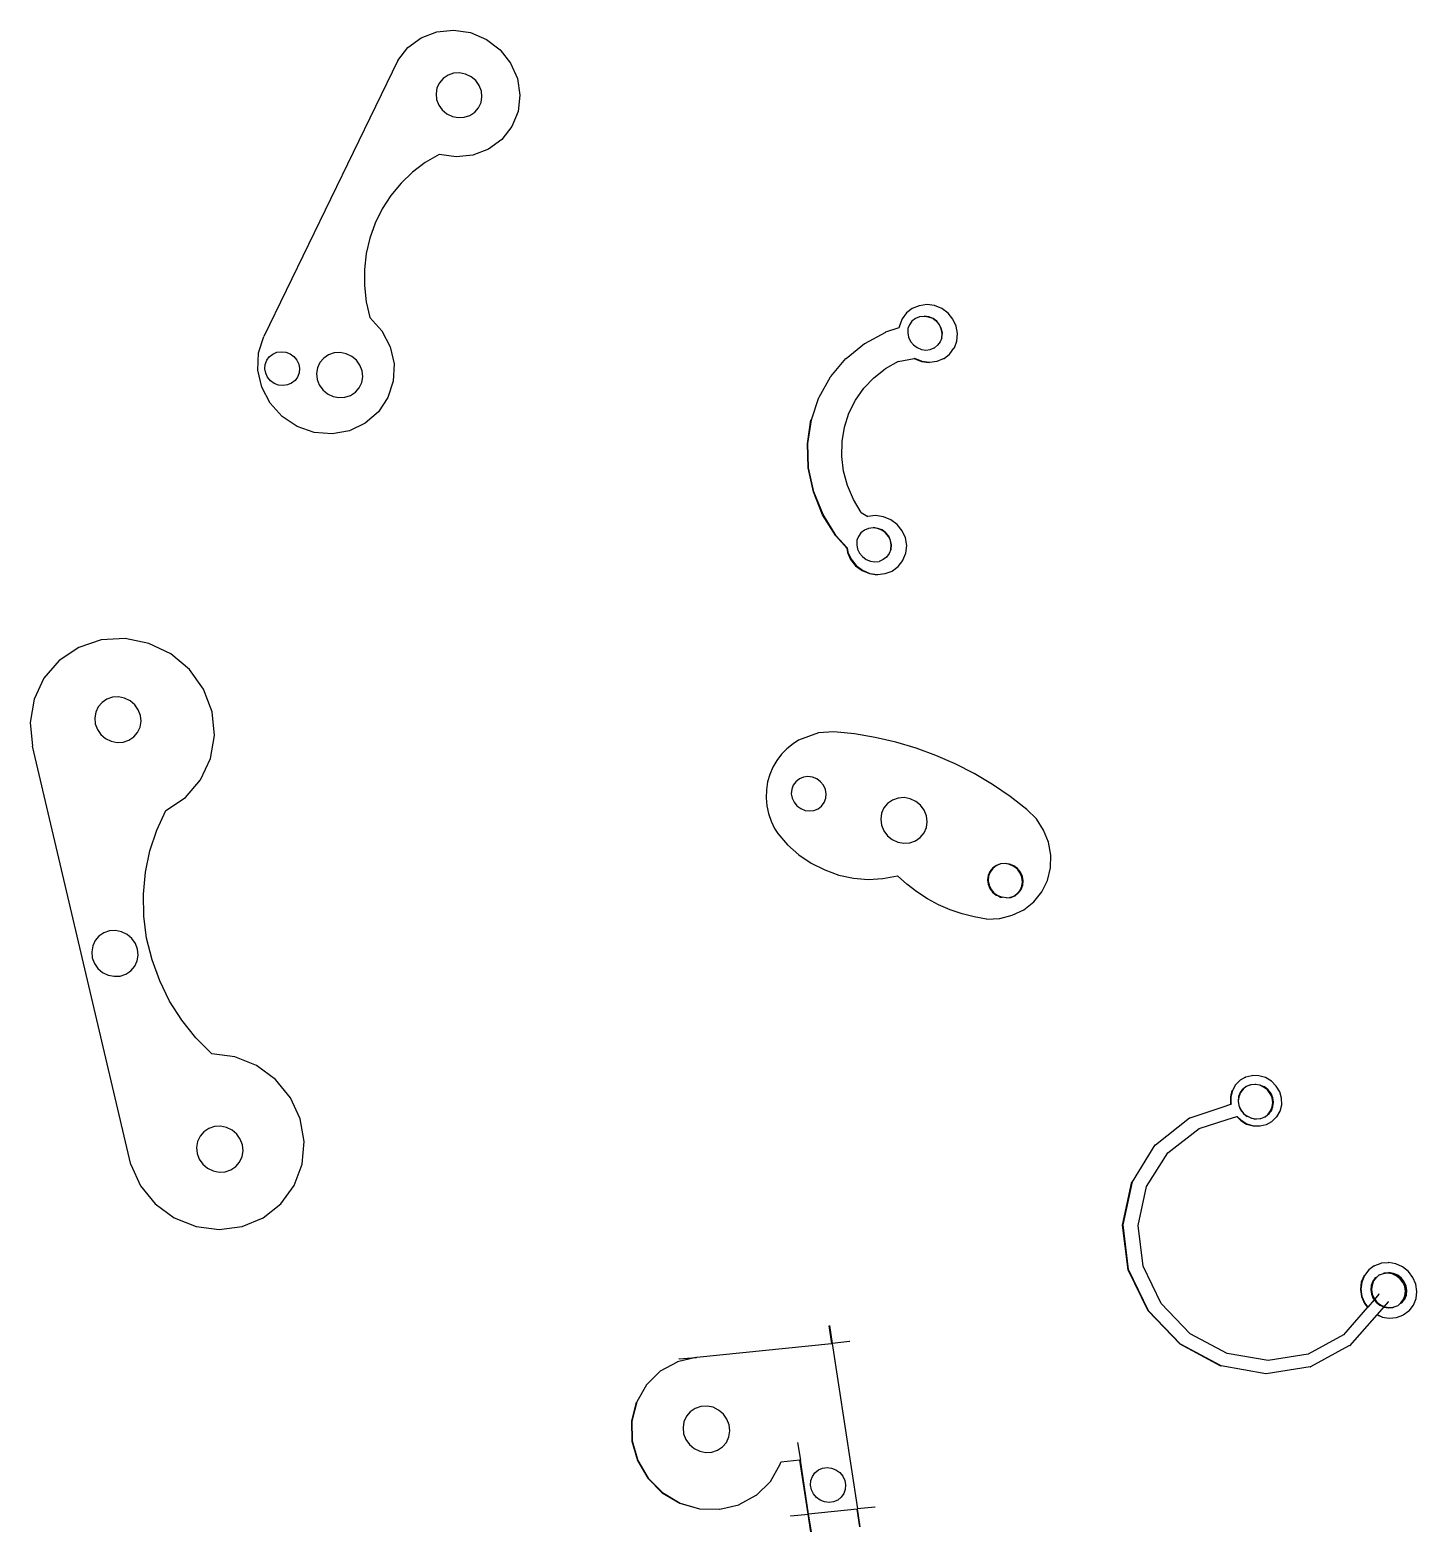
# Model space of a CAD drawing. Extents: x -159 to 748, y -238 to 404.
# Drawn here: x 292.9 to 435.5, y -74.7 to 79.7 of the extents above; entities that cross this region are included whole.
import ezdxf

# ---------------------------------------------------------------- set-up
doc = ezdxf.new("R2010")
doc.units = 0
doc.header["$MEASUREMENT"] = 0
doc.layers.get('0').update_dxf_attribs({"linetype": 'CONTINUOUS'})

msp = doc.modelspace()

# ---------------------------------------------------------------- linework, layer by layer
for p, q in [((331.71, 77.91), (333.08, 78.92)), ((333.08, 78.92), (334.68, 79.53)), ((334.68, 79.53), (336.41, 79.71)), ((336.41, 79.71), (338.15, 79.44)), ((338.15, 79.44), (339.78, 78.75)), ((330.67, 76.59), (331.71, 77.91)), ((339.78, 78.75), (341.18, 77.68)), ((341.18, 77.68), (342.27, 76.31)), ((330.67, 76.59), (316.91, 48.2)), ((342.27, 76.31), (342.97, 74.72)), ((334.95, 74.29), (334.7, 73.75)), ((335.34, 74.74), (334.95, 74.29)), ((335.84, 75.07), (335.34, 74.74)), ((336.41, 75.26), (335.84, 75.07)), ((337.03, 75.29), (336.41, 75.26)), ((337.63, 75.17), (337.03, 75.29)), ((338.2, 74.9), (337.63, 75.17)), ((338.68, 74.51), (338.2, 74.9)), ((339.04, 74), (338.68, 74.51)), ((342.97, 74.72), (343.23, 73.02)), ((334.7, 73.75), (334.6, 73.16)), ((334.6, 73.16), (334.66, 72.56)), ((339.26, 73.43), (339.04, 74)), ((339.23, 72.24), (339.32, 72.83)), ((339.32, 72.83), (339.26, 73.43)), ((343.23, 73.02), (343.04, 71.34)), ((334.66, 72.56), (334.88, 71.99)), ((334.88, 71.99), (335.24, 71.49)), ((335.24, 71.49), (335.72, 71.09)), ((335.72, 71.09), (336.29, 70.82)), ((338.08, 70.93), (338.58, 71.26)), ((338.58, 71.26), (338.97, 71.71)), ((338.97, 71.71), (339.23, 72.24)), ((343.04, 71.34), (342.4, 69.78)), ((336.29, 70.82), (336.89, 70.7)), ((336.89, 70.7), (337.51, 70.74)), ((337.51, 70.74), (338.08, 70.93)), ((342.4, 69.78), (341.36, 68.45)), ((341.36, 68.45), (339.99, 67.45)), ((334.92, 66.92), (333.5, 66.08)), ((336.66, 66.66), (334.92, 66.92)), ((338.39, 66.84), (336.66, 66.66)), ((339.99, 67.45), (338.39, 66.84)), ((332.19, 65.09), (331.01, 63.95)), ((333.5, 66.08), (332.19, 65.09)), ((331.01, 63.95), (329.97, 62.69)), ((329.97, 62.69), (329.08, 61.32)), ((329.08, 61.32), (328.35, 59.86)), ((328.35, 59.86), (327.8, 58.32)), ((327.8, 58.32), (327.42, 56.72)), ((327.42, 56.72), (327.23, 55.08)), ((327.23, 55.08), (327.23, 53.43)), ((327.23, 53.43), (327.41, 51.77)), ((327.41, 51.77), (327.78, 50.14)), ((383.54, 51.06), (382.97, 50.62)), ((383.54, 51.06), (383.57, 51.09)), ((384.26, 51.35), (383.57, 51.09)), ((384.29, 51.36), (384.26, 51.35)), ((385.07, 51.47), (384.29, 51.36)), ((385.86, 51.37), (385.07, 51.47)), ((386.6, 51.07), (385.86, 51.37)), ((387.25, 50.59), (386.6, 51.07)), ((327.78, 50.14), (329.02, 48.77)), ((382.52, 50.01), (382.25, 49.3)), ((382.97, 50.62), (382.52, 50.01)), ((383.53, 49.76), (383.27, 49.4)), ((383.89, 50.03), (383.53, 49.76)), ((384.31, 50.21), (383.89, 50.03)), ((384.34, 50.23), (384.31, 50.21)), ((384.77, 50.26), (384.34, 50.23)), ((384.8, 50.29), (384.77, 50.26)), ((385.23, 50.2), (384.77, 50.26)), ((385.26, 50.23), (384.8, 50.29)), ((385.67, 50.03), (385.23, 50.2)), ((385.7, 50.05), (385.26, 50.23)), ((386.05, 49.75), (385.67, 50.03)), ((386.08, 49.78), (385.7, 50.05)), ((386.35, 49.39), (386.05, 49.75)), ((386.38, 49.41), (386.08, 49.78)), ((387.75, 49.98), (387.25, 50.59)), ((388.09, 49.26), (387.75, 49.98)), ((316.36, 46.52), (316.91, 48.2)), ((329.02, 48.77), (329.87, 47.15)), ((378.69, 47.49), (380.83, 48.65)), ((380.83, 48.65), (380.86, 48.67)), ((380.86, 48.67), (382.2, 49.11)), ((382.21, 49.27), (382.2, 49.11)), ((382.2, 49.11), (382.23, 49.12)), ((382.25, 49.3), (382.23, 49.12)), ((383.12, 49.01), (383.11, 48.56)), ((383.11, 48.56), (383.19, 48.11)), ((383.27, 49.4), (383.12, 49.01)), ((383.19, 48.11), (383.39, 47.69)), ((386.54, 48.97), (386.35, 49.39)), ((386.58, 48.99), (386.38, 49.41)), ((386.59, 48.07), (386.43, 47.65)), ((386.63, 48.52), (386.54, 48.97)), ((386.66, 48.54), (386.58, 48.99)), ((386.59, 48.07), (386.63, 48.52)), ((386.59, 48.07), (386.62, 48.09)), ((386.62, 48.09), (386.66, 48.54)), ((388.23, 48.5), (388.09, 49.26)), ((388.16, 47.73), (388.23, 48.5)), ((316.29, 44.73), (316.36, 46.52)), ((317.46, 46.11), (317.82, 46.39)), ((317.82, 46.39), (318.24, 46.57)), ((318.24, 46.57), (318.69, 46.63)), ((318.69, 46.63), (319.16, 46.58)), ((319.16, 46.58), (319.59, 46.41)), ((319.59, 46.41), (319.98, 46.13)), ((324.14, 46.51), (323.56, 46.32)), ((324.76, 46.54), (324.14, 46.51)), ((325.37, 46.42), (324.76, 46.54)), ((325.93, 46.15), (325.37, 46.42)), ((329.87, 47.15), (330.28, 45.39)), ((376.78, 45.95), (378.66, 47.47)), ((378.66, 47.47), (378.69, 47.49)), ((383.39, 47.69), (383.68, 47.33)), ((383.68, 47.33), (384.07, 47.05)), ((384.07, 47.05), (384.5, 46.87)), ((384.5, 46.87), (384.97, 46.79)), ((384.97, 46.79), (385.39, 46.85)), ((385.39, 46.85), (385.42, 46.87)), ((385.42, 46.87), (385.81, 47.02)), ((385.81, 47.02), (385.84, 47.04)), ((385.84, 47.04), (386.16, 47.29)), ((386.43, 47.65), (386.16, 47.29)), ((386.83, 45.94), (387.4, 46.39)), ((387.4, 46.39), (387.43, 46.41)), ((387.43, 46.41), (387.85, 47)), ((387.85, 47), (387.89, 47.02)), ((387.89, 47.02), (388.16, 47.73)), ((317.01, 44.87), (317.04, 45.32)), ((317.09, 44.42), (317.01, 44.87)), ((317.04, 45.32), (317.2, 45.75)), ((317.2, 45.75), (317.46, 46.11)), ((319.98, 46.13), (320.28, 45.77)), ((320.28, 45.77), (320.48, 45.36)), ((320.48, 45.36), (320.56, 44.91)), ((320.56, 44.91), (320.52, 44.46)), ((322.42, 44.99), (322.32, 44.4)), ((322.67, 45.53), (322.42, 44.99)), ((323.06, 45.98), (322.67, 45.53)), ((323.56, 46.32), (323.06, 45.98)), ((326.41, 45.75), (325.93, 46.15)), ((326.78, 45.24), (326.41, 45.75)), ((327, 44.67), (326.78, 45.24)), ((330.28, 45.39), (330.2, 43.6)), ((375.2, 44.08), (376.75, 45.92)), ((376.75, 45.92), (376.78, 45.95)), ((379.61, 43.95), (380.79, 44.87)), ((382.11, 45.62), (380.79, 44.87)), ((382.11, 45.62), (383.77, 45.94)), ((383.77, 45.94), (383.8, 45.96)), ((383.77, 45.94), (384.51, 45.64)), ((383.8, 45.96), (384.55, 45.66)), ((384.51, 45.64), (385.3, 45.53)), ((384.55, 45.66), (385.33, 45.56)), ((385.33, 45.56), (386.11, 45.65)), ((386.11, 45.65), (386.79, 45.92)), ((386.79, 45.92), (386.83, 45.94)), ((316.69, 42.97), (316.29, 44.73)), ((317.29, 44.01), (317.09, 44.42)), ((317.59, 43.65), (317.29, 44.01)), ((317.97, 43.37), (317.59, 43.65)), ((318.41, 43.2), (317.97, 43.37)), ((319.75, 43.39), (319.33, 43.21)), ((320.11, 43.67), (319.75, 43.39)), ((320.37, 44.03), (320.11, 43.67)), ((320.52, 44.46), (320.37, 44.03)), ((322.32, 44.4), (322.38, 43.79)), ((322.38, 43.79), (322.6, 43.22)), ((326.71, 42.93), (326.96, 43.47)), ((326.96, 43.47), (327.06, 44.06)), ((327.06, 44.06), (327, 44.67)), ((330.2, 43.6), (329.66, 41.91)), ((373.99, 41.95), (375.17, 44.06)), ((375.17, 44.06), (375.2, 44.08)), ((378.57, 42.87), (379.61, 43.95)), ((317.54, 41.34), (316.69, 42.97)), ((318.87, 43.15), (318.41, 43.2)), ((319.33, 43.21), (318.87, 43.15)), ((322.6, 43.22), (322.96, 42.71)), ((322.96, 42.71), (323.44, 42.31)), ((323.44, 42.31), (324.01, 42.04)), ((324.01, 42.04), (324.62, 41.92)), ((324.62, 41.92), (325.23, 41.95)), ((325.23, 41.95), (325.81, 42.14)), ((325.81, 42.14), (326.32, 42.48)), ((326.32, 42.48), (326.71, 42.93)), ((329.66, 41.91), (328.68, 40.44)), ((373.19, 39.63), (373.96, 41.93)), ((373.96, 41.93), (373.99, 41.95)), ((377.72, 41.64), (378.57, 42.87)), ((318.78, 39.97), (317.54, 41.34)), ((328.68, 40.44), (327.33, 39.28)), ((376.59, 38.88), (377.05, 40.31)), ((377.05, 40.31), (377.72, 41.64)), ((320.33, 38.95), (318.78, 39.97)), ((322.08, 38.34), (320.33, 38.95)), ((327.33, 39.28), (325.7, 38.51)), ((372.79, 37.17), (373.15, 39.61)), ((372.82, 37.19), (373.19, 39.63)), ((373.15, 39.61), (373.19, 39.63)), ((376.34, 37.39), (376.59, 38.88)), ((323.91, 38.19), (322.08, 38.34)), ((325.7, 38.51), (323.91, 38.19)), ((372.87, 34.68), (372.79, 37.17)), ((372.9, 34.7), (372.82, 37.19)), ((376.31, 35.87), (376.34, 37.39)), ((376.49, 34.35), (376.31, 35.87)), ((373.4, 32.22), (372.87, 34.68)), ((373.43, 32.24), (372.9, 34.7)), ((376.9, 32.87), (376.49, 34.35)), ((377.51, 31.44), (376.9, 32.87)), ((374.35, 29.86), (373.4, 32.22)), ((374.39, 29.89), (373.43, 32.24)), ((378.32, 30.1), (377.51, 31.44)), ((375.71, 27.69), (374.35, 29.86)), ((375.74, 27.71), (374.39, 29.89)), ((378.32, 30.1), (379.01, 29.69)), ((379.8, 29.78), (379.01, 29.69)), ((380.61, 29.66), (379.8, 29.78)), ((381.36, 29.35), (380.61, 29.66)), ((382.02, 28.85), (381.36, 29.35)), ((378.29, 28), (378.03, 27.64)), ((378.65, 28.28), (378.29, 28)), ((379.07, 28.45), (378.65, 28.28)), ((379.53, 28.51), (379.07, 28.45)), ((379.56, 28.54), (379.53, 28.51)), ((379.99, 28.45), (379.53, 28.51)), ((380.02, 28.47), (379.56, 28.54)), ((380.43, 28.28), (379.99, 28.45)), ((380.46, 28.3), (380.02, 28.47)), ((380.81, 28), (380.43, 28.28)), ((380.84, 28.02), (380.46, 28.3)), ((381.11, 27.63), (380.81, 28)), ((381.14, 27.66), (380.84, 28.02)), ((382.53, 28.22), (382.02, 28.85)), ((382.86, 27.48), (382.53, 28.22)), ((376.83, 26.43), (375.71, 27.69)), ((376.87, 26.45), (375.74, 27.71)), ((376.83, 26.43), (376.87, 26.45)), ((376.83, 26.43), (376.9, 26)), ((376.87, 26.45), (376.94, 26.02)), ((377.88, 27.25), (377.86, 26.79)), ((377.86, 26.79), (377.94, 26.34)), ((378.03, 27.64), (377.88, 27.25)), ((377.94, 26.34), (378.14, 25.92)), ((381.31, 27.21), (381.11, 27.63)), ((381.34, 27.23), (381.14, 27.66)), ((381.35, 26.31), (381.19, 25.89)), ((381.39, 26.76), (381.31, 27.21)), ((381.42, 26.78), (381.34, 27.23)), ((381.35, 26.31), (381.39, 26.76)), ((381.35, 26.31), (381.38, 26.33)), ((381.38, 26.33), (381.42, 26.78)), ((382.99, 26.7), (382.86, 27.48)), ((382.91, 25.91), (382.99, 26.7)), ((376.9, 26), (377.23, 25.26)), ((376.94, 26.02), (377.27, 25.29)), ((377.23, 25.26), (377.74, 24.63)), ((377.27, 25.29), (377.78, 24.65)), ((378.14, 25.92), (378.44, 25.56)), ((378.44, 25.56), (378.82, 25.28)), ((378.82, 25.28), (379.26, 25.1)), ((379.26, 25.1), (379.73, 25.02)), ((379.73, 25.02), (380.15, 25.07)), ((380.57, 25.25), (380.15, 25.07)), ((380.93, 25.52), (380.57, 25.25)), ((381.19, 25.89), (380.93, 25.52)), ((382.12, 24.55), (382.59, 25.16)), ((382.59, 25.16), (382.6, 25.2)), ((382.6, 25.2), (382.91, 25.91)), ((377.74, 24.63), (378.4, 24.13)), ((377.78, 24.65), (378.43, 24.16)), ((378.4, 24.13), (379.15, 23.82)), ((378.43, 24.16), (379.19, 23.84)), ((379.15, 23.82), (379.96, 23.7)), ((379.19, 23.84), (379.99, 23.72)), ((379.99, 23.72), (380.79, 23.81)), ((380.79, 23.81), (381.49, 24.08)), ((381.49, 24.08), (381.52, 24.1)), ((381.52, 24.1), (382.12, 24.55)), ((302.64, 17.13), (300.18, 16.99)), ((305.08, 16.64), (302.64, 17.13)), ((297.87, 16.22), (295.86, 14.88)), ((300.18, 16.99), (297.87, 16.22)), ((307.34, 15.56), (305.08, 16.64)), ((309.25, 13.94), (307.34, 15.56)), ((295.86, 14.88), (294.29, 13.07)), ((310.7, 11.92), (309.25, 13.94)), ((294.29, 13.07), (293.27, 10.89)), ((293.27, 10.89), (292.86, 8.51)), ((300.77, 10.91), (300.26, 10.57)), ((301.35, 11.1), (300.77, 10.91)), ((301.97, 11.14), (301.35, 11.1)), ((302.58, 11.01), (301.97, 11.14)), ((303.15, 10.74), (302.58, 11.01)), ((311.57, 9.61), (310.7, 11.92)), ((299.61, 9.57), (299.51, 8.97)), ((299.87, 10.11), (299.61, 9.57)), ((300.26, 10.57), (299.87, 10.11)), ((303.63, 10.33), (303.15, 10.74)), ((303.99, 9.82), (303.63, 10.33)), ((304.21, 9.24), (303.99, 9.82)), ((311.82, 7.18), (311.57, 9.61)), ((292.86, 8.51), (293.1, 6.08)), ((299.51, 8.97), (299.57, 8.36)), ((299.57, 8.36), (299.79, 7.78)), ((299.79, 7.78), (300.15, 7.27)), ((303.91, 7.49), (304.17, 8.03)), ((304.17, 8.03), (304.27, 8.63)), ((304.27, 8.63), (304.21, 9.24)), ((300.15, 7.27), (300.63, 6.86)), ((300.63, 6.86), (301.2, 6.59)), ((301.2, 6.59), (301.81, 6.46)), ((301.81, 6.46), (302.43, 6.5)), ((302.43, 6.5), (303.02, 6.69)), ((303.02, 6.69), (303.52, 7.03)), ((303.52, 7.03), (303.91, 7.49)), ((311.42, 4.79), (311.82, 7.18)), ((371.31, 6.31), (370.68, 5.81)), ((371.86, 6.7), (371.31, 6.31)), ((373.94, 7.43), (371.86, 6.7)), ((375.49, 7.54), (373.94, 7.43)), ((377.63, 7.33), (375.49, 7.54)), ((379.76, 6.97), (377.63, 7.33)), ((381.87, 6.49), (379.76, 6.97)), ((383.95, 5.87), (381.87, 6.49)), ((303.21, -36.94), (293.1, 6.08)), ((310.4, 2.62), (311.42, 4.79)), ((370.11, 5.24), (369.63, 4.6)), ((370.68, 5.81), (370.11, 5.24)), ((386, 5.12), (383.95, 5.87)), ((387.99, 4.25), (386, 5.12)), ((368.91, 3.16), (368.68, 2.39)), ((369.22, 3.9), (368.91, 3.16)), ((369.63, 4.6), (369.22, 3.9)), ((389.93, 3.25), (387.99, 4.25)), ((391.81, 2.14), (389.93, 3.25)), ((308.83, 0.79), (310.4, 2.62)), ((368.56, 1.58), (368.53, 0.77)), ((368.68, 2.39), (368.56, 1.58)), ((371.17, 1.64), (371.13, 1.18)), ((371.33, 2.06), (371.17, 1.64)), ((371.6, 2.42), (371.33, 2.06)), ((371.96, 2.7), (371.6, 2.42)), ((372.38, 2.88), (371.96, 2.7)), ((372.84, 2.94), (372.38, 2.88)), ((373.31, 2.87), (372.84, 2.94)), ((373.75, 2.7), (373.31, 2.87)), ((374.13, 2.42), (373.75, 2.7)), ((374.43, 2.05), (374.13, 2.42)), ((374.63, 1.62), (374.43, 2.05)), ((374.71, 1.17), (374.63, 1.62)), ((393.62, 0.9), (391.81, 2.14)), ((306.82, -0.55), (308.83, 0.79)), ((368.53, 0.77), (368.61, -0.05)), ((371.13, 1.18), (371.21, 0.72)), ((371.21, 0.72), (371.41, 0.3)), ((371.41, 0.3), (371.71, -0.07)), ((374.24, -0.08), (374.51, 0.29)), ((374.51, 0.29), (374.67, 0.71)), ((374.67, 0.71), (374.71, 1.17)), ((381.03, 0.19), (380.65, -0.28)), ((381.53, 0.53), (381.03, 0.19)), ((382.11, 0.74), (381.53, 0.53)), ((382.73, 0.78), (382.11, 0.74)), ((383.34, 0.67), (382.73, 0.78)), ((383.92, 0.4), (383.34, 0.67)), ((384.41, 0), (383.92, 0.4)), ((384.79, -0.5), (384.41, 0)), ((395.35, -0.44), (393.62, 0.9)), ((305.88, -2.58), (306.82, -0.55)), ((368.61, -0.05), (368.78, -0.86)), ((368.78, -0.86), (369.05, -1.65)), ((371.71, -0.07), (372.1, -0.35)), ((372.1, -0.35), (372.54, -0.53)), ((372.54, -0.53), (373, -0.59)), ((373, -0.59), (373.46, -0.53)), ((373.46, -0.53), (373.89, -0.36)), ((373.89, -0.36), (374.24, -0.08)), ((380.41, -0.83), (380.32, -1.43)), ((380.32, -1.43), (380.4, -2.05)), ((380.65, -0.28), (380.41, -0.83)), ((385.02, -1.08), (384.79, -0.5)), ((385.1, -1.7), (385.02, -1.08)), ((396.32, -1.41), (395.35, -0.44)), ((397.07, -2.55), (396.32, -1.41)), ((305.18, -4.7), (305.88, -2.58)), ((369.05, -1.65), (369.4, -2.4)), ((369.4, -2.4), (369.73, -2.89)), ((369.73, -2.89), (370.74, -4.06)), ((380.4, -2.05), (380.63, -2.63)), ((380.63, -2.63), (381.01, -3.13)), ((384.39, -3.32), (384.78, -2.85)), ((384.78, -2.85), (385.02, -2.3)), ((385.02, -2.3), (385.1, -1.7)), ((397.58, -3.81), (397.07, -2.55)), ((370.74, -4.06), (371.9, -5.09)), ((381.01, -3.13), (381.5, -3.53)), ((381.5, -3.53), (382.08, -3.8)), ((382.08, -3.8), (382.7, -3.91)), ((382.7, -3.91), (383.32, -3.87)), ((383.32, -3.87), (383.9, -3.66)), ((383.9, -3.66), (384.39, -3.32)), ((397.82, -5.13), (397.58, -3.81)), ((304.72, -6.9), (305.18, -4.7)), ((371.9, -5.09), (373.18, -5.96)), ((373.18, -5.96), (374.56, -6.66)), ((392.64, -6.04), (392.2, -6.23)), ((392.64, -6.04), (392.21, -6.19)), ((393.1, -6), (392.64, -6.04)), ((393.57, -6.09), (393.1, -6)), ((393.55, -6.06), (393.1, -6)), ((393.99, -6.24), (393.55, -6.06)), ((394, -6.29), (393.57, -6.09)), ((397.78, -6.45), (397.82, -5.13)), ((304.51, -9.14), (304.72, -6.9)), ((374.56, -6.66), (376.01, -7.18)), ((376.01, -7.18), (377.51, -7.5)), ((377.51, -7.5), (379.03, -7.62)), ((379.03, -7.62), (380.55, -7.54)), ((380.55, -7.54), (382.03, -7.26)), ((382.99, -8.13), (382.03, -7.26)), ((391.36, -7.21), (391.3, -7.67)), ((391.3, -7.67), (391.36, -8.13)), ((391.55, -6.8), (391.36, -7.21)), ((391.41, -7.3), (391.38, -7.76)), ((391.57, -6.88), (391.41, -7.3)), ((391.83, -6.45), (391.55, -6.8)), ((391.84, -6.51), (391.57, -6.88)), ((392.21, -6.19), (391.83, -6.45)), ((392.2, -6.23), (391.84, -6.51)), ((394.38, -6.52), (393.99, -6.24)), ((394.37, -6.59), (394, -6.29)), ((394.65, -6.97), (394.37, -6.59)), ((394.68, -6.89), (394.38, -6.52)), ((394.83, -7.4), (394.65, -6.97)), ((394.88, -7.32), (394.68, -6.89)), ((394.89, -7.86), (394.83, -7.4)), ((394.96, -7.77), (394.88, -7.32)), ((397.46, -7.73), (397.78, -6.45)), ((304.55, -11.41), (304.51, -9.14)), ((384.03, -8.92), (382.99, -8.13)), ((385.12, -9.62), (384.03, -8.92)), ((391.36, -8.13), (391.54, -8.56)), ((391.38, -7.76), (391.46, -8.22)), ((391.46, -8.22), (391.66, -8.65)), ((391.54, -8.56), (391.82, -8.94)), ((391.66, -8.65), (391.96, -9.01)), ((391.82, -8.94), (392.19, -9.24)), ((391.96, -9.01), (392.35, -9.29)), ((392.19, -9.24), (392.35, -9.29)), ((393.99, -9.34), (394.36, -9.08)), ((394.14, -9.3), (394.5, -9.02)), ((394.36, -9.08), (394.65, -8.73)), ((394.5, -9.02), (394.76, -8.66)), ((394.65, -8.73), (394.83, -8.32)), ((394.76, -8.66), (394.92, -8.23)), ((394.83, -8.32), (394.89, -7.86)), ((394.92, -8.23), (394.96, -7.77)), ((396.06, -9.92), (396.88, -8.9)), ((396.88, -8.9), (397.46, -7.73)), ((386.27, -10.23), (385.12, -9.62)), ((387.46, -10.75), (386.27, -10.23)), ((388.68, -11.17), (387.46, -10.75)), ((392.35, -9.29), (392.79, -9.47)), ((392.35, -9.29), (392.62, -9.44)), ((392.62, -9.44), (392.79, -9.47)), ((393.25, -9.53), (392.79, -9.47)), ((393.25, -9.53), (393.55, -9.5)), ((393.55, -9.5), (393.99, -9.34)), ((393.55, -9.5), (393.72, -9.48)), ((393.72, -9.48), (393.99, -9.34)), ((393.85, -11.32), (395.03, -10.74)), ((393.99, -9.34), (394.14, -9.3)), ((395.03, -10.74), (396.06, -9.92)), ((304.85, -13.67), (304.55, -11.41)), ((389.94, -11.49), (388.68, -11.17)), ((391.21, -11.7), (389.94, -11.49)), ((391.21, -11.7), (392.55, -11.65)), ((392.55, -11.65), (393.85, -11.32)), ((299.95, -13.46), (299.56, -13.92)), ((300.46, -13.12), (299.95, -13.46)), ((301.04, -12.93), (300.46, -13.12)), ((301.66, -12.89), (301.04, -12.93)), ((302.28, -13.01), (301.66, -12.89)), ((302.85, -13.29), (302.28, -13.01)), ((303.33, -13.7), (302.85, -13.29)), ((303.69, -14.21), (303.33, -13.7)), ((305.4, -15.89), (304.85, -13.67)), ((299.3, -14.47), (299.2, -15.07)), ((299.2, -15.07), (299.26, -15.69)), ((299.56, -13.92), (299.3, -14.47)), ((303.91, -14.79), (303.69, -14.21)), ((303.87, -16.01), (303.98, -15.41)), ((303.98, -15.41), (303.91, -14.79)), ((299.26, -15.69), (299.48, -16.27)), ((299.48, -16.27), (299.84, -16.78)), ((299.84, -16.78), (300.32, -17.19)), ((303.22, -17.02), (303.62, -16.56)), ((303.62, -16.56), (303.87, -16.01)), ((306.19, -18.05), (305.4, -15.89)), ((300.32, -17.19), (300.89, -17.47)), ((300.89, -17.47), (301.51, -17.59)), ((301.51, -17.59), (302.13, -17.56)), ((302.13, -17.56), (302.71, -17.36)), ((302.71, -17.36), (303.22, -17.02)), ((307.21, -20.13), (306.19, -18.05)), ((308.45, -22.09), (307.21, -20.13)), ((309.9, -23.91), (308.45, -22.09)), ((311.54, -25.57), (309.9, -23.91)), ((313.91, -25.88), (311.54, -25.57)), ((316.15, -26.77), (313.91, -25.88)), ((318.1, -28.2), (316.15, -26.77)), ((319.63, -30.07), (318.1, -28.2)), ((416.43, -29.34), (416.27, -29.99)), ((416.47, -29.32), (416.3, -29.97)), ((416.8, -28.74), (416.47, -29.32)), ((417.27, -28.27), (416.8, -28.74)), ((417.82, -27.97), (417.27, -28.27)), ((417.52, -29.2), (417.27, -29.53)), ((417.58, -29.19), (417.3, -29.55)), ((417.56, -29.18), (417.52, -29.2)), ((417.61, -29.17), (417.56, -29.18)), ((417.89, -28.93), (417.61, -29.17)), ((417.82, -27.97), (417.86, -27.95)), ((418.48, -27.82), (417.86, -27.95)), ((417.93, -28.91), (417.89, -28.93)), ((417.98, -28.9), (417.93, -28.91)), ((418.24, -28.8), (417.98, -28.9)), ((418.32, -28.77), (418.24, -28.8)), ((418.36, -28.75), (418.32, -28.77)), ((418.41, -28.74), (418.36, -28.75)), ((418.78, -28.72), (418.41, -28.74)), ((418.52, -27.8), (418.48, -27.82)), ((419.21, -27.82), (418.52, -27.8)), ((418.82, -28.7), (418.78, -28.72)), ((418.87, -28.7), (418.82, -28.7)), ((419.25, -28.8), (418.87, -28.7)), ((419.88, -28.01), (419.21, -27.82)), ((419.29, -28.78), (419.25, -28.8)), ((419.34, -28.77), (419.29, -28.78)), ((419.69, -28.99), (419.29, -28.78)), ((419.72, -28.97), (419.34, -28.77)), ((419.72, -28.97), (419.69, -28.99)), ((420.07, -29.28), (419.69, -28.99)), ((419.78, -28.96), (419.72, -28.97)), ((420.12, -29.28), (419.72, -28.97)), ((420.15, -29.26), (419.78, -28.96)), ((420.48, -28.37), (419.88, -28.01)), ((420.36, -29.66), (420.07, -29.28)), ((420.41, -29.65), (420.12, -29.28)), ((420.45, -29.64), (420.15, -29.26)), ((420.98, -28.87), (420.48, -28.37)), ((421.34, -29.46), (420.98, -28.87)), ((320.64, -32.24), (319.63, -30.07)), ((415.44, -31.04), (416.31, -30.75)), ((416.27, -29.99), (416.28, -30.67)), ((416.28, -30.67), (416.31, -30.75)), ((416.3, -29.97), (416.32, -30.65)), ((416.31, -30.75), (416.35, -30.74)), ((416.32, -30.65), (416.35, -30.74)), ((417.11, -29.96), (417.06, -30.42)), ((417.06, -30.42), (417.13, -30.88)), ((417.13, -29.97), (417.08, -30.42)), ((417.08, -30.43), (417.14, -30.88)), ((417.27, -29.53), (417.11, -29.96)), ((417.3, -29.55), (417.13, -29.97)), ((417.13, -30.88), (417.32, -31.31)), ((420.55, -30.09), (420.36, -29.66)), ((420.6, -30.09), (420.41, -29.65)), ((420.64, -30.07), (420.45, -29.64)), ((420.62, -30.56), (420.55, -30.09)), ((420.57, -31.01), (420.62, -30.56)), ((420.67, -30.55), (420.6, -30.09)), ((420.62, -31.01), (420.67, -30.55)), ((420.71, -30.53), (420.64, -30.07)), ((420.65, -30.99), (420.71, -30.53)), ((421.53, -30.13), (421.34, -29.46)), ((421.39, -31.46), (421.55, -30.81)), ((421.55, -30.81), (421.53, -30.13)), ((321.05, -34.57), (320.64, -32.24)), ((408.57, -34.91), (412.08, -32.16)), ((412.08, -32.16), (412.12, -32.14)), ((412.12, -32.14), (415.41, -31.06)), ((413.07, -33.25), (415.93, -32.33)), ((415.41, -31.06), (415.44, -31.04)), ((415.93, -32.33), (416.92, -32.01)), ((416.92, -32.01), (416.96, -32)), ((416.92, -32.01), (417.33, -32.42)), ((416.96, -32), (417.37, -32.4)), ((417.15, -30.89), (417.33, -31.31)), ((417.32, -31.31), (417.61, -31.69)), ((417.33, -31.32), (417.62, -31.69)), ((417.33, -32.42), (417.94, -32.78)), ((417.37, -32.4), (417.97, -32.76)), ((417.61, -31.69), (418.01, -31.99)), ((417.63, -31.7), (417.99, -31.98)), ((418.01, -31.99), (418.04, -31.98)), ((418.04, -31.98), (418.44, -32.19)), ((418.44, -32.19), (418.48, -32.17)), ((418.48, -32.17), (418.91, -32.25)), ((418.48, -32.17), (418.86, -32.27)), ((418.91, -32.25), (418.95, -32.24)), ((418.95, -32.24), (419.32, -32.22)), ((419.32, -32.22), (419.36, -32.21)), ((419.36, -32.21), (419.41, -32.2)), ((419.41, -32.2), (419.75, -32.06)), ((419.75, -32.06), (419.8, -32.05)), ((419.8, -32.05), (419.84, -32.04)), ((419.84, -32.04), (420.12, -31.79)), ((420.12, -31.79), (420.17, -31.78)), ((420.14, -31.76), (420.4, -31.43)), ((420.17, -31.78), (420.21, -31.77)), ((420.21, -31.77), (420.45, -31.43)), ((420.4, -31.43), (420.57, -31.01)), ((420.45, -31.43), (420.62, -31.01)), ((420.45, -31.43), (420.48, -31.41)), ((420.48, -31.41), (420.65, -30.99)), ((420.58, -32.5), (421.02, -32.05)), ((421.02, -32.05), (421.06, -32.03)), ((421.06, -32.03), (421.39, -31.46)), ((310.73, -33.57), (310.34, -34.03)), ((311.24, -33.23), (310.73, -33.57)), ((311.83, -33.03), (311.24, -33.23)), ((312.45, -33), (311.83, -33.03)), ((313.06, -33.12), (312.45, -33)), ((313.64, -33.4), (313.06, -33.12)), ((314.12, -33.81), (313.64, -33.4)), ((314.48, -34.32), (314.12, -33.81)), ((409.84, -35.75), (413.07, -33.25)), ((417.94, -32.78), (418.61, -32.97)), ((417.97, -32.76), (418.64, -32.96)), ((418.61, -32.97), (418.64, -32.96)), ((418.64, -32.96), (419.3, -32.98)), ((419.33, -32.98), (419.96, -32.84)), ((419.96, -32.84), (419.99, -32.82)), ((419.99, -32.82), (420.54, -32.52)), ((420.54, -32.52), (420.58, -32.5)), ((310.08, -34.58), (309.98, -35.19)), ((309.98, -35.19), (310.04, -35.81)), ((310.34, -34.03), (310.08, -34.58)), ((314.71, -34.91), (314.48, -34.32)), ((314.77, -35.53), (314.71, -34.91)), ((320.84, -36.91), (321.05, -34.57)), ((406.19, -38.72), (408.53, -34.93)), ((408.53, -34.93), (408.57, -34.91)), ((303.21, -36.94), (304.21, -39.12)), ((310.04, -35.81), (310.26, -36.39)), ((310.26, -36.39), (310.63, -36.91)), ((310.63, -36.91), (311.11, -37.32)), ((314.02, -37.15), (314.41, -36.69)), ((314.41, -36.69), (314.67, -36.13)), ((314.67, -36.13), (314.77, -35.53)), ((320.03, -39.09), (320.84, -36.91)), ((407.66, -39.2), (409.84, -35.75)), ((311.11, -37.32), (311.68, -37.6)), ((311.68, -37.6), (312.3, -37.72)), ((312.3, -37.72), (312.92, -37.69)), ((312.92, -37.69), (313.51, -37.49)), ((313.51, -37.49), (314.02, -37.15)), ((304.21, -39.12), (305.74, -40.99)), ((318.66, -40.97), (320.03, -39.09)), ((405.19, -43.18), (406.15, -38.74)), ((405.23, -43.16), (406.19, -38.72)), ((406.15, -38.74), (406.19, -38.72)), ((406.78, -43.23), (407.66, -39.2)), ((305.74, -40.99), (307.69, -42.42)), ((316.83, -42.41), (318.66, -40.97)), ((307.69, -42.42), (309.94, -43.32)), ((314.66, -43.32), (316.83, -42.41)), ((405.76, -47.76), (405.19, -43.18)), ((405.8, -47.75), (405.23, -43.16)), ((407.29, -47.4), (406.78, -43.23)), ((309.94, -43.32), (312.31, -43.63)), ((312.31, -43.63), (314.66, -43.32)), ((407.81, -52), (405.76, -47.76)), ((407.84, -51.99), (405.8, -47.75)), ((409.15, -51.25), (407.29, -47.4)), ((430.5, -47.78), (430.05, -48.36)), ((431.05, -47.37), (430.5, -47.78)), ((431.05, -47.37), (431.09, -47.36)), ((431.74, -47.12), (431.09, -47.36)), ((431.78, -47.1), (431.74, -47.12)), ((432.48, -47.05), (431.78, -47.1)), ((432.52, -47.03), (432.48, -47.05)), ((433.27, -47.16), (432.52, -47.03)), ((433.97, -47.47), (433.27, -47.16)), ((434.57, -47.95), (433.97, -47.47)), ((429.73, -49.05), (429.65, -49.78)), ((429.77, -49.03), (429.68, -49.77)), ((430.01, -48.37), (429.73, -49.05)), ((430.05, -48.36), (429.77, -49.03)), ((430.75, -49.37), (430.7, -49.83)), ((430.92, -48.95), (430.75, -49.37)), ((430.83, -49.34), (430.77, -49.8)), ((431, -48.91), (430.83, -49.34)), ((431.16, -48.6), (430.92, -48.95)), ((431.27, -48.55), (431, -48.91)), ((431.2, -48.59), (431.16, -48.6)), ((431.27, -48.55), (431.2, -48.59)), ((431.31, -48.54), (431.27, -48.55)), ((431.53, -48.33), (431.31, -48.54)), ((431.56, -48.32), (431.53, -48.33)), ((431.64, -48.28), (431.56, -48.32)), ((431.68, -48.27), (431.64, -48.28)), ((431.96, -48.17), (431.68, -48.27)), ((431.99, -48.15), (431.96, -48.17)), ((432.07, -48.12), (431.99, -48.15)), ((432.42, -48.13), (431.99, -48.17)), ((432.11, -48.1), (432.07, -48.12)), ((432.54, -48.08), (432.11, -48.1)), ((432.89, -48.2), (432.42, -48.13)), ((432.54, -48.08), (432.57, -48.06)), ((433, -48.15), (432.57, -48.06)), ((433.33, -48.39), (432.89, -48.2)), ((433, -48.15), (433.04, -48.14)), ((433.44, -48.34), (433, -48.15)), ((433.48, -48.33), (433.04, -48.14)), ((433.71, -48.69), (433.33, -48.39)), ((433.44, -48.34), (433.48, -48.33)), ((433.82, -48.64), (433.44, -48.34)), ((433.86, -48.62), (433.48, -48.33)), ((434, -49.07), (433.71, -48.69)), ((433.82, -48.64), (433.86, -48.62)), ((434.12, -49.02), (433.82, -48.64)), ((434.15, -49), (433.86, -48.62)), ((434.19, -49.5), (434, -49.07)), ((434.12, -49.02), (434.15, -49)), ((434.31, -49.46), (434.12, -49.02)), ((434.34, -49.44), (434.15, -49)), ((435.04, -48.56), (434.57, -47.95)), ((435.34, -49.26), (435.04, -48.56)), ((435.45, -50), (435.34, -49.26)), ((429.65, -49.78), (429.76, -50.53)), ((429.68, -49.77), (429.79, -50.51)), ((429.76, -50.53), (430.05, -51.22)), ((429.79, -50.51), (430.09, -51.21)), ((431.05, -50.84), (430.4, -51.61)), ((430.7, -49.83), (430.77, -50.29)), ((430.77, -49.8), (430.85, -50.26)), ((430.77, -50.29), (430.96, -50.73)), ((430.85, -50.26), (431.04, -50.7)), ((430.96, -50.73), (431.05, -50.84)), ((431.04, -50.7), (431.33, -51.08)), ((431.54, -50.28), (431.05, -50.84)), ((431.05, -50.84), (431.25, -51.11)), ((431.58, -50.26), (431.54, -50.28)), ((433.79, -51.18), (434.04, -50.85)), ((433.92, -51.14), (434.16, -50.8)), ((434.04, -50.85), (434.21, -50.43)), ((434.16, -50.8), (434.33, -50.38)), ((434.16, -50.8), (434.2, -50.79)), ((434.26, -49.97), (434.19, -49.5)), ((434.2, -50.79), (434.37, -50.36)), ((434.21, -50.43), (434.26, -49.97)), ((434.31, -49.46), (434.34, -49.44)), ((434.38, -49.92), (434.31, -49.46)), ((434.33, -50.38), (434.38, -49.92)), ((434.33, -50.38), (434.37, -50.36)), ((434.42, -49.9), (434.34, -49.44)), ((434.37, -50.36), (434.42, -49.9)), ((434.38, -49.92), (434.42, -49.9)), ((435.09, -51.41), (435.36, -50.73)), ((435.36, -50.73), (435.45, -50)), ((411.1, -55.43), (407.81, -52)), ((411.14, -55.41), (407.84, -51.99)), ((412.14, -54.36), (409.15, -51.25)), ((430.36, -51.62), (427.89, -54.46)), ((431.33, -52.4), (428.5, -55.59)), ((430.05, -51.22), (430.36, -51.62)), ((430.09, -51.21), (430.4, -51.61)), ((430.36, -51.62), (430.4, -51.61)), ((431.25, -51.11), (431.63, -51.4)), ((431.33, -51.08), (431.71, -51.37)), ((431.35, -52.38), (431.33, -52.4)), ((431.33, -52.4), (431.83, -52.62)), ((432.04, -51.58), (431.35, -52.38)), ((431.35, -52.38), (431.83, -52.62)), ((431.63, -51.4), (432.04, -51.58)), ((431.71, -51.37), (432.15, -51.56)), ((432.5, -51.06), (432.04, -51.58)), ((432.04, -51.58), (432.07, -51.62)), ((432.07, -51.62), (432.5, -51.69)), ((432.15, -51.56), (432.62, -51.64)), ((432.54, -51.04), (432.5, -51.06)), ((432.54, -51.69), (432.97, -51.65)), ((432.62, -51.64), (433.08, -51.6)), ((433.08, -51.6), (432.97, -51.65)), ((433.08, -51.6), (433.12, -51.58)), ((433.12, -51.58), (433.4, -51.48)), ((433.36, -52.67), (434.01, -52.43)), ((433.4, -51.48), (433.43, -51.47)), ((433.43, -51.47), (433.51, -51.43)), ((433.51, -51.43), (433.55, -51.42)), ((433.55, -51.42), (433.76, -51.21)), ((433.76, -51.21), (433.8, -51.19)), ((433.8, -51.19), (433.88, -51.16)), ((433.88, -51.16), (433.92, -51.14)), ((434.01, -52.43), (434.05, -52.41)), ((434.05, -52.41), (434.6, -52)), ((434.6, -52), (434.64, -51.98)), ((434.64, -51.98), (435.09, -51.41)), ((374.99, -53.52), (375.27, -55.34)), ((375.04, -53.5), (375.32, -55.33)), ((431.83, -52.62), (431.86, -52.63)), ((431.86, -52.63), (432.58, -52.73)), ((432.61, -52.74), (433.36, -52.67)), ((361.42, -56.75), (375.27, -55.34)), ((375.27, -55.34), (375.32, -55.33)), ((377.1, -55.15), (375.32, -55.33)), ((375.32, -55.33), (377.93, -72.36)), ((377.14, -55.13), (377.1, -55.15)), ((415.29, -57.67), (411.1, -55.43)), ((415.33, -57.65), (411.14, -55.41)), ((415.95, -56.39), (412.14, -54.36)), ((427.89, -54.46), (424.28, -56.44)), ((428.5, -55.59), (428.46, -55.6)), ((361.3, -56.78), (359.43, -57.23)), ((359.55, -56.96), (359.59, -56.94)), ((359.59, -56.94), (361.3, -56.78)), ((361.3, -56.78), (361.38, -56.77)), ((361.38, -56.77), (361.42, -56.75)), ((420.15, -57.11), (415.95, -56.39)), ((424.28, -56.44), (420.15, -57.11)), ((428.46, -55.6), (424.51, -57.74)), ((357.66, -58.2), (356.23, -59.61)), ((359.39, -57.25), (357.66, -58.2)), ((359.39, -57.25), (359.43, -57.23)), ((415.33, -57.65), (415.29, -57.67)), ((419.91, -58.47), (415.33, -57.65)), ((419.95, -58.46), (419.91, -58.47)), ((424.47, -57.76), (419.95, -58.46)), ((424.47, -57.76), (424.51, -57.74)), ((356.23, -59.61), (355.23, -61.36)), ((355.19, -61.38), (354.69, -63.34)), ((355.23, -61.36), (354.73, -63.32)), ((360.35, -62.83), (360.09, -63.39)), ((360.74, -62.36), (360.35, -62.83)), ((361.25, -62.02), (360.74, -62.36)), ((361.84, -61.82), (361.25, -62.02)), ((362.46, -61.79), (361.84, -61.82)), ((363.08, -61.91), (362.46, -61.79)), ((363.65, -62.19), (363.08, -61.91)), ((364.14, -62.6), (363.65, -62.19)), ((364.51, -63.12), (364.14, -62.6)), ((364.74, -63.72), (364.51, -63.12)), ((354.69, -63.34), (354.73, -65.39)), ((354.73, -63.32), (354.77, -65.37)), ((360.09, -63.39), (360, -64)), ((360, -64), (360.06, -64.62)), ((360.06, -64.62), (360.29, -65.21)), ((364.71, -64.95), (364.81, -64.34)), ((364.81, -64.34), (364.74, -63.72)), ((354.73, -65.39), (355.3, -67.39)), ((354.77, -65.37), (355.34, -67.37)), ((360.29, -65.21), (360.66, -65.73)), ((360.66, -65.73), (361.15, -66.15)), ((361.15, -66.15), (361.72, -66.42)), ((362.97, -66.51), (363.55, -66.32)), ((363.55, -66.32), (364.06, -65.97)), ((364.06, -65.97), (364.46, -65.51)), ((364.46, -65.51), (364.71, -64.95)), ((371.78, -65.51), (372.06, -67.34)), ((355.3, -67.39), (356.37, -69.2)), ((355.34, -67.37), (356.41, -69.18)), ((361.72, -66.42), (362.34, -66.55)), ((362.34, -66.55), (362.97, -66.51)), ((368.99, -69.52), (369.99, -67.77)), ((369.99, -67.77), (370.05, -67.56)), ((372.02, -67.35), (370.05, -67.56)), ((372.02, -67.35), (372.06, -67.34)), ((372.87, -72.9), (372.02, -67.35)), ((372.91, -72.88), (372.06, -67.34)), ((356.37, -69.2), (357.86, -70.69)), ((356.41, -69.18), (357.9, -70.67)), ((373.1, -69.92), (373.14, -69.45)), ((373.14, -69.45), (373.29, -69.02)), ((373.29, -69.02), (373.56, -68.64)), ((373.56, -68.64), (373.91, -68.35)), ((373.91, -68.35), (374.34, -68.17)), ((374.34, -68.17), (374.8, -68.11)), ((374.8, -68.11), (375.27, -68.16)), ((375.27, -68.16), (375.72, -68.34)), ((375.72, -68.34), (376.11, -68.62)), ((376.11, -68.62), (376.42, -68.99)), ((376.42, -68.99), (376.62, -69.42)), ((376.62, -69.42), (376.71, -69.88)), ((357.86, -70.69), (359.67, -71.77)), ((357.9, -70.67), (359.71, -71.75)), ((365.78, -71.91), (367.51, -70.95)), ((367.51, -70.95), (367.54, -70.93)), ((367.54, -70.93), (368.99, -69.52)), ((373.19, -70.38), (373.1, -69.92)), ((373.4, -70.81), (373.19, -70.38)), ((373.71, -71.18), (373.4, -70.81)), ((376.52, -70.78), (376.26, -71.16)), ((376.68, -70.35), (376.52, -70.78)), ((376.71, -69.88), (376.68, -70.35)), ((359.67, -71.77), (361.68, -72.35)), ((359.71, -71.75), (361.68, -72.35)), ((361.68, -72.35), (361.72, -72.35)), ((361.72, -72.35), (363.75, -72.39)), ((363.79, -72.39), (365.74, -71.93)), ((365.74, -71.93), (365.78, -71.91)), ((377.89, -72.38), (372.91, -72.88)), ((374.1, -71.46), (373.71, -71.18)), ((374.54, -71.64), (374.1, -71.46)), ((375.01, -71.69), (374.54, -71.64)), ((375.48, -71.63), (375.01, -71.69)), ((375.9, -71.44), (375.48, -71.63)), ((376.26, -71.16), (375.9, -71.44)), ((377.89, -72.38), (377.93, -72.36)), ((378.17, -74.2), (377.89, -72.38)), ((379.72, -72.19), (377.93, -72.36)), ((378.21, -74.19), (377.93, -72.36)), ((379.76, -72.17), (379.72, -72.19)), ((371.04, -73.09), (371.08, -73.07)), ((371.08, -73.07), (372.87, -72.9)), ((372.87, -72.9), (372.91, -72.88)), ((373.15, -74.72), (372.87, -72.9)), ((373.19, -74.71), (372.91, -72.88))]:
    msp.add_line(p, q)

doc.saveas('drawing.dxf')
